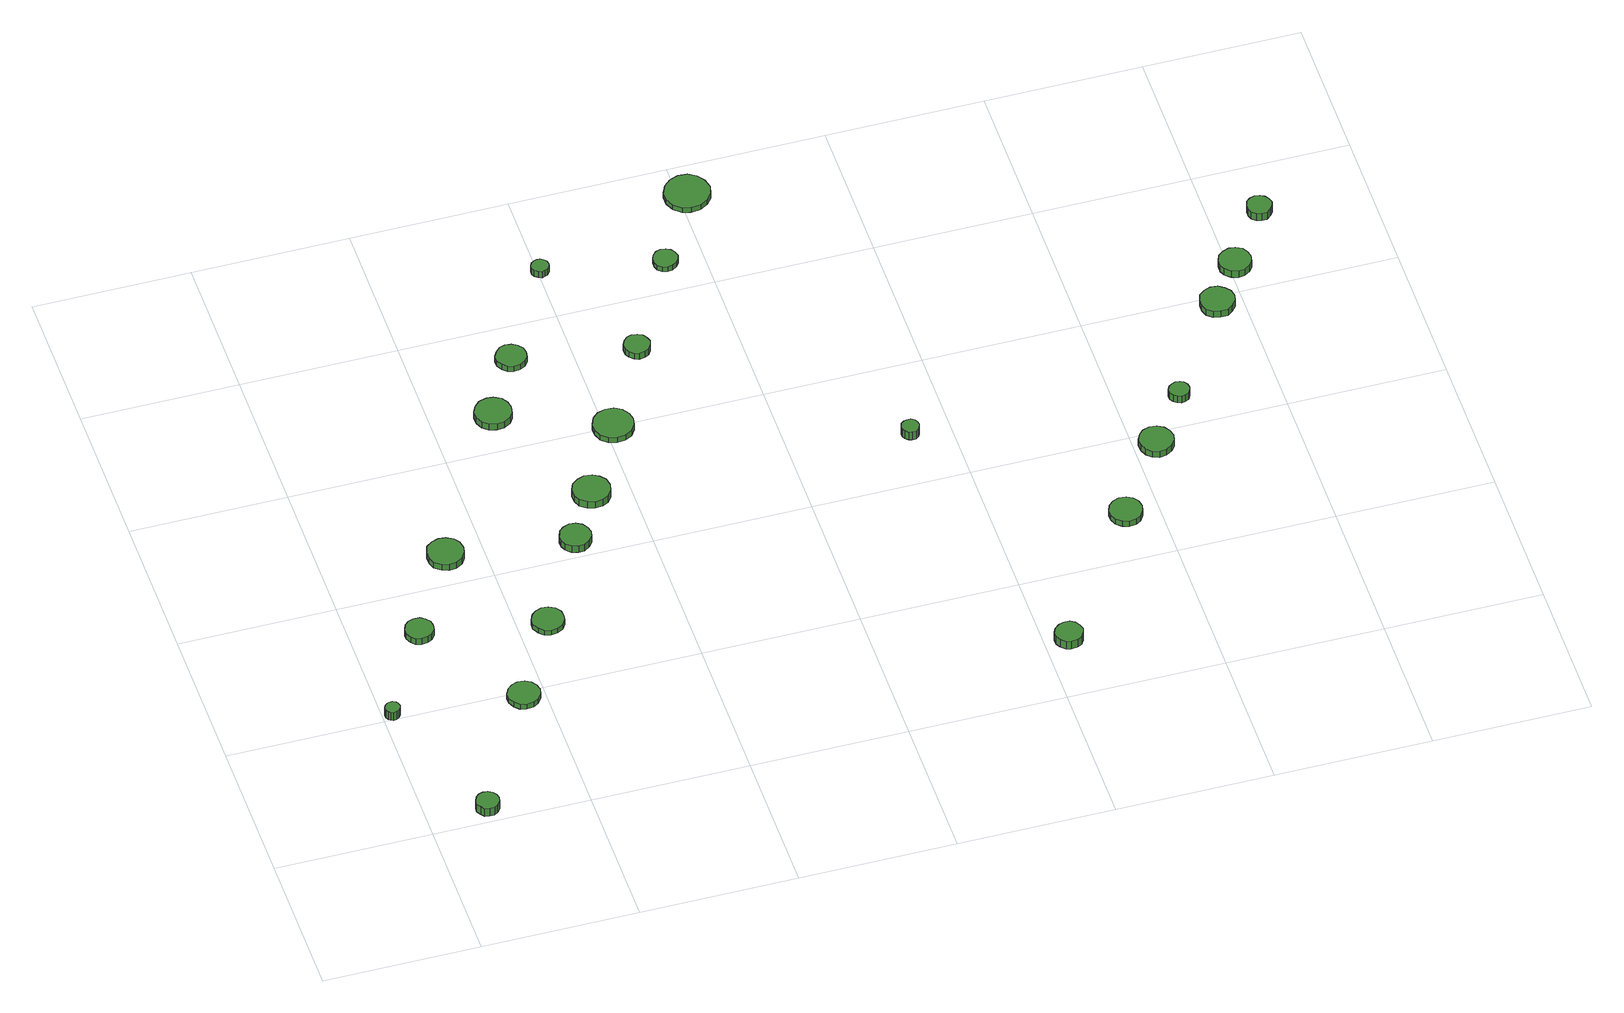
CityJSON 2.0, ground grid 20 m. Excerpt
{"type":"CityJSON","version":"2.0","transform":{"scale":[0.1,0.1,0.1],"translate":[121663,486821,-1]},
"CityObjects":{
"tree1":{"type":"SolitaryVegetationObject","attributes":{"function":"something"},"geometry":[{"type":"MultiSurface","lod":"1","boundaries":[[[0,1,2,3,4,5,6,7,8,9,10,11,12,13,14]],[[15,16,17,18,19,20,21,22,23,24,25,26,27,28,29]],[[0,29,28,1]],[[1,28,27,2]],[[2,27,26,3]],[[3,26,25,4]],[[4,25,24,5]],[[5,24,23,6]],[[6,23,22,7]],[[7,22,21,8]],[[8,21,20,9]],[[9,20,19,10]],[[10,19,18,11]],[[11,18,17,12]],[[12,17,16,13]],[[13,16,15,14]],[[14,15,29,0]]]}]},
"tree2":{"type":"SolitaryVegetationObject","attributes":{"function":"something"},"geometry":[{"type":"MultiSurface","lod":"1","boundaries":[[[30,31,32,33,34,35,36,37,38,39,40,41,42,43,44]],[[45,46,47,48,49,50,51,52,53,54,55,56,57,58,59]],[[30,59,58,31]],[[31,58,57,32]],[[32,57,56,33]],[[33,56,55,34]],[[34,55,54,35]],[[35,54,53,36]],[[36,53,52,37]],[[37,52,51,38]],[[38,51,50,39]],[[39,50,49,40]],[[40,49,48,41]],[[41,48,47,42]],[[42,47,46,43]],[[43,46,45,44]],[[44,45,59,30]]]}]},
"tree3":{"type":"SolitaryVegetationObject","attributes":{"function":"something"},"geometry":[{"type":"MultiSurface","lod":"1","boundaries":[[[60,61,62,63,64,65,66,67,68,69,70,71,72,73,74]],[[75,76,77,78,79,80,81,82,83,84,85,86,87,88,89]],[[60,89,88,61]],[[61,88,87,62]],[[62,87,86,63]],[[63,86,85,64]],[[64,85,84,65]],[[65,84,83,66]],[[66,83,82,67]],[[67,82,81,68]],[[68,81,80,69]],[[69,80,79,70]],[[70,79,78,71]],[[71,78,77,72]],[[72,77,76,73]],[[73,76,75,74]],[[74,75,89,60]]]}]},
"tree4":{"type":"SolitaryVegetationObject","attributes":{"function":"something"},"geometry":[{"type":"MultiSurface","lod":"1","boundaries":[[[90,91,92,93,94,95,96,97,98,99,100,101,102,103,104]],[[105,106,107,108,109,110,111,112,113,114,115,116,117,118,119]],[[90,119,118,91]],[[91,118,117,92]],[[92,117,116,93]],[[93,116,115,94]],[[94,115,114,95]],[[95,114,113,96]],[[96,113,112,97]],[[97,112,111,98]],[[98,111,110,99]],[[99,110,109,100]],[[100,109,108,101]],[[101,108,107,102]],[[102,107,106,103]],[[103,106,105,104]],[[104,105,119,90]]]}]},
"tree5":{"type":"SolitaryVegetationObject","attributes":{"function":"something"},"geometry":[{"type":"MultiSurface","lod":"1","boundaries":[[[120,121,122,123,124,125,126,127,128,129,130,131,132,133,134]],[[135,136,137,138,139,140,141,142,143,144,145,146,147,148,149]],[[120,149,148,121]],[[121,148,147,122]],[[122,147,146,123]],[[123,146,145,124]],[[124,145,144,125]],[[125,144,143,126]],[[126,143,142,127]],[[127,142,141,128]],[[128,141,140,129]],[[129,140,139,130]],[[130,139,138,131]],[[131,138,137,132]],[[132,137,136,133]],[[133,136,135,134]],[[134,135,149,120]]]}]},
"tree6":{"type":"SolitaryVegetationObject","attributes":{"function":"something"},"geometry":[{"type":"MultiSurface","lod":"1","boundaries":[[[150,151,152,153,154,155,156,157,158,159,160,161,162,163,164]],[[165,166,167,168,169,170,171,172,173,174,175,176,177,178,179]],[[150,179,178,151]],[[151,178,177,152]],[[152,177,176,153]],[[153,176,175,154]],[[154,175,174,155]],[[155,174,173,156]],[[156,173,172,157]],[[157,172,171,158]],[[158,171,170,159]],[[159,170,169,160]],[[160,169,168,161]],[[161,168,167,162]],[[162,167,166,163]],[[163,166,165,164]],[[164,165,179,150]]]}]},
"tree7":{"type":"SolitaryVegetationObject","attributes":{"function":"something"},"geometry":[{"type":"MultiSurface","lod":"1","boundaries":[[[180,181,182,183,184,185,186,187,188,189,190,191,192,193,194]],[[195,196,197,198,199,200,201,202,203,204,205,206,207,208,209]],[[180,209,208,181]],[[181,208,207,182]],[[182,207,206,183]],[[183,206,205,184]],[[184,205,204,185]],[[185,204,203,186]],[[186,203,202,187]],[[187,202,201,188]],[[188,201,200,189]],[[189,200,199,190]],[[190,199,198,191]],[[191,198,197,192]],[[192,197,196,193]],[[193,196,195,194]],[[194,195,209,180]]]}]},
"tree8":{"type":"SolitaryVegetationObject","attributes":{"function":"something"},"geometry":[{"type":"MultiSurface","lod":"1","boundaries":[[[210,211,212,213,214,215,216,217,218,219,220,221,222,223,224]],[[225,226,227,228,229,230,231,232,233,234,235,236,237,238,239]],[[210,239,238,211]],[[211,238,237,212]],[[212,237,236,213]],[[213,236,235,214]],[[214,235,234,215]],[[215,234,233,216]],[[216,233,232,217]],[[217,232,231,218]],[[218,231,230,219]],[[219,230,229,220]],[[220,229,228,221]],[[221,228,227,222]],[[222,227,226,223]],[[223,226,225,224]],[[224,225,239,210]]]}]},
"tree9":{"type":"SolitaryVegetationObject","attributes":{"function":"something"},"geometry":[{"type":"MultiSurface","lod":"1","boundaries":[[[240,241,242,243,244,245,246,247,248,249,250,251,252,253,254]],[[255,256,257,258,259,260,261,262,263,264,265,266,267,268,269]],[[240,269,268,241]],[[241,268,267,242]],[[242,267,266,243]],[[243,266,265,244]],[[244,265,264,245]],[[245,264,263,246]],[[246,263,262,247]],[[247,262,261,248]],[[248,261,260,249]],[[249,260,259,250]],[[250,259,258,251]],[[251,258,257,252]],[[252,257,256,253]],[[253,256,255,254]],[[254,255,269,240]]]}]},
"tree10":{"type":"SolitaryVegetationObject","attributes":{"function":"something"},"geometry":[{"type":"MultiSurface","lod":"1","boundaries":[[[270,271,272,273,274,275,276,277,278,279,280,281,282,283,284]],[[285,286,287,288,289,290,291,292,293,294,295,296,297,298,299]],[[270,299,298,271]],[[271,298,297,272]],[[272,297,296,273]],[[273,296,295,274]],[[274,295,294,275]],[[275,294,293,276]],[[276,293,292,277]],[[277,292,291,278]],[[278,291,290,279]],[[279,290,289,280]],[[280,289,288,281]],[[281,288,287,282]],[[282,287,286,283]],[[283,286,285,284]],[[284,285,299,270]]]}]},
"tree11":{"type":"SolitaryVegetationObject","attributes":{"function":"something"},"geometry":[{"type":"MultiSurface","lod":"1","boundaries":[[[300,301,302,303,304,305,306,307,308,309,310,311,312,313,314]],[[315,316,317,318,319,320,321,322,323,324,325,326,327,328,329]],[[300,329,328,301]],[[301,328,327,302]],[[302,327,326,303]],[[303,326,325,304]],[[304,325,324,305]],[[305,324,323,306]],[[306,323,322,307]],[[307,322,321,308]],[[308,321,320,309]],[[309,320,319,310]],[[310,319,318,311]],[[311,318,317,312]],[[312,317,316,313]],[[313,316,315,314]],[[314,315,329,300]]]}]},
"tree12":{"type":"SolitaryVegetationObject","attributes":{"function":"something"},"geometry":[{"type":"MultiSurface","lod":"1","boundaries":[[[330,331,332,333,334,335,336,337,338,339,340,341,342,343,344]],[[345,346,347,348,349,350,351,352,353,354,355,356,357,358,359]],[[330,359,358,331]],[[331,358,357,332]],[[332,357,356,333]],[[333,356,355,334]],[[334,355,354,335]],[[335,354,353,336]],[[336,353,352,337]],[[337,352,351,338]],[[338,351,350,339]],[[339,350,349,340]],[[340,349,348,341]],[[341,348,347,342]],[[342,347,346,343]],[[343,346,345,344]],[[344,345,359,330]]]}]},
"tree13":{"type":"SolitaryVegetationObject","attributes":{"function":"something"},"geometry":[{"type":"MultiSurface","lod":"1","boundaries":[[[360,361,362,363,364,365,366,367,368,369,370,371,372,373,374]],[[375,376,377,378,379,380,381,382,383,384,385,386,387,388,389]],[[360,389,388,361]],[[361,388,387,362]],[[362,387,386,363]],[[363,386,385,364]],[[364,385,384,365]],[[365,384,383,366]],[[366,383,382,367]],[[367,382,381,368]],[[368,381,380,369]],[[369,380,379,370]],[[370,379,378,371]],[[371,378,377,372]],[[372,377,376,373]],[[373,376,375,374]],[[374,375,389,360]]]}]},
"tree14":{"type":"SolitaryVegetationObject","attributes":{"function":"something"},"geometry":[{"type":"MultiSurface","lod":"1","boundaries":[[[390,391,392,393,394,395,396,397,398,399,400,401,402,403,404]],[[405,406,407,408,409,410,411,412,413,414,415,416,417,418,419]],[[390,419,418,391]],[[391,418,417,392]],[[392,417,416,393]],[[393,416,415,394]],[[394,415,414,395]],[[395,414,413,396]],[[396,413,412,397]],[[397,412,411,398]],[[398,411,410,399]],[[399,410,409,400]],[[400,409,408,401]],[[401,408,407,402]],[[402,407,406,403]],[[403,406,405,404]],[[404,405,419,390]]]}]},
"tree15":{"type":"SolitaryVegetationObject","attributes":{"function":"something"},"geometry":[{"type":"MultiSurface","lod":"1","boundaries":[[[420,421,422,423,424,425,426,427,428,429,430,431,432,433,434]],[[435,436,437,438,439,440,441,442,443,444,445,446,447,448,449]],[[420,449,448,421]],[[421,448,447,422]],[[422,447,446,423]],[[423,446,445,424]],[[424,445,444,425]],[[425,444,443,426]],[[426,443,442,427]],[[427,442,441,428]],[[428,441,440,429]],[[429,440,439,430]],[[430,439,438,431]],[[431,438,437,432]],[[432,437,436,433]],[[433,436,435,434]],[[434,435,449,420]]]}]},
"tree16":{"type":"SolitaryVegetationObject","attributes":{"function":"something"},"geometry":[{"type":"MultiSurface","lod":"1","boundaries":[[[450,451,452,453,454,455,456,457,458,459,460,461,462,463,464]],[[465,466,467,468,469,470,471,472,473,474,475,476,477,478,479]],[[450,479,478,451]],[[451,478,477,452]],[[452,477,476,453]],[[453,476,475,454]],[[454,475,474,455]],[[455,474,473,456]],[[456,473,472,457]],[[457,472,471,458]],[[458,471,470,459]],[[459,470,469,460]],[[460,469,468,461]],[[461,468,467,462]],[[462,467,466,463]],[[463,466,465,464]],[[464,465,479,450]]]}]},
"tree17":{"type":"SolitaryVegetationObject","attributes":{"function":"something"},"geometry":[{"type":"MultiSurface","lod":"1","boundaries":[[[480,481,482,483,484,485,486,487,488,489,490,491,492,493,494]],[[495,496,497,498,499,500,501,502,503,504,505,506,507,508,509]],[[480,509,508,481]],[[481,508,507,482]],[[482,507,506,483]],[[483,506,505,484]],[[484,505,504,485]],[[485,504,503,486]],[[486,503,502,487]],[[487,502,501,488]],[[488,501,500,489]],[[489,500,499,490]],[[490,499,498,491]],[[491,498,497,492]],[[492,497,496,493]],[[493,496,495,494]],[[494,495,509,480]]]}]},
"tree18":{"type":"SolitaryVegetationObject","attributes":{"function":"something"},"geometry":[{"type":"MultiSurface","lod":"1","boundaries":[[[510,511,512,513,514,515,516,517,518,519,520,521,522,523,524]],[[525,526,527,528,529,530,531,532,533,534,535,536,537,538,539]],[[510,539,538,511]],[[511,538,537,512]],[[512,537,536,513]],[[513,536,535,514]],[[514,535,534,515]],[[515,534,533,516]],[[516,533,532,517]],[[517,532,531,518]],[[518,531,530,519]],[[519,530,529,520]],[[520,529,528,521]],[[521,528,527,522]],[[522,527,526,523]],[[523,526,525,524]],[[524,525,539,510]]]}]},
"tree19":{"type":"SolitaryVegetationObject","attributes":{"function":"something"},"geometry":[{"type":"MultiSurface","lod":"1","boundaries":[[[540,541,542,543,544,545,546,547,548,549,550,551,552,553,554]],[[555,556,557,558,559,560,561,562,563,564,565,566,567,568,569]],[[540,569,568,541]],[[541,568,567,542]],[[542,567,566,543]],[[543,566,565,544]],[[544,565,564,545]],[[545,564,563,546]],[[546,563,562,547]],[[547,562,561,548]],[[548,561,560,549]],[[549,560,559,550]],[[550,559,558,551]],[[551,558,557,552]],[[552,557,556,553]],[[553,556,555,554]],[[554,555,569,540]]]}]},
"tree20":{"type":"SolitaryVegetationObject","attributes":{"function":"something"},"geometry":[{"type":"MultiSurface","lod":"1","boundaries":[[[570,571,572,573,574,575,576,577,578,579,580,581,582,583,584]],[[585,586,587,588,589,590,591,592,593,594,595,596,597,598,599]],[[570,599,598,571]],[[571,598,597,572]],[[572,597,596,573]],[[573,596,595,574]],[[574,595,594,575]],[[575,594,593,576]],[[576,593,592,577]],[[577,592,591,578]],[[578,591,590,579]],[[579,590,589,580]],[[580,589,588,581]],[[581,588,587,582]],[[582,587,586,583]],[[583,586,585,584]],[[584,585,599,570]]]}]},
"tree21":{"type":"SolitaryVegetationObject","attributes":{"function":"something"},"geometry":[{"type":"MultiSurface","lod":"1","boundaries":[[[600,601,602,603,604,605,606,607,608,609,610,611,612,613,614]],[[615,616,617,618,619,620,621,622,623,624,625,626,627,628,629]],[[600,629,628,601]],[[601,628,627,602]],[[602,627,626,603]],[[603,626,625,604]],[[604,625,624,605]],[[605,624,623,606]],[[606,623,622,607]],[[607,622,621,608]],[[608,621,620,609]],[[609,620,619,610]],[[610,619,618,611]],[[611,618,617,612]],[[612,617,616,613]],[[613,616,615,614]],[[614,615,629,600]]]}]},
"tree22":{"type":"SolitaryVegetationObject","attributes":{"function":"something"},"geometry":[{"type":"MultiSurface","lod":"1","boundaries":[[[630,631,632,633,634,635,636,637,638,639,640,641,642,643,644]],[[645,646,647,648,649,650,651,652,653,654,655,656,657,658,659]],[[630,659,658,631]],[[631,658,657,632]],[[632,657,656,633]],[[633,656,655,634]],[[634,655,654,635]],[[635,654,653,636]],[[636,653,652,637]],[[637,652,651,638]],[[638,651,650,639]],[[639,650,649,640]],[[640,649,648,641]],[[641,648,647,642]],[[642,647,646,643]],[[643,646,645,644]],[[644,645,659,630]]]}]},
"tree23":{"type":"SolitaryVegetationObject","attributes":{"function":"something"},"geometry":[{"type":"MultiSurface","lod":"1","boundaries":[[[660,661,662,663,664,665,666,667,668,669,670,671,672,673,674]],[[675,676,677,678,679,680,681,682,683,684,685,686,687,688,689]],[[660,689,688,661]],[[661,688,687,662]],[[662,687,686,663]],[[663,686,685,664]],[[664,685,684,665]],[[665,684,683,666]],[[666,683,682,667]],[[667,682,681,668]],[[668,681,680,669]],[[669,680,679,670]],[[670,679,678,671]],[[671,678,677,672]],[[672,677,676,673]],[[673,676,675,674]],[[674,675,689,660]]]}]}
},
"vertices":[
[22,208,20],[21,212,20],[19,215,20],[15,217,20],[11,217,20],[8,216,20],[5,213,20],[3,210,20],[3,206,20],[5,202,20],[8,200,20],[11,198,20],[15,199,20],[19,201,20],[21,204,20],[21,204,7],[19,201,7],[15,199,7],[11,198,7],[8,200,7],[5,202,7],[3,206,7],[3,210,7],[5,213,7],[8,216,7],[11,217,7],[15,217,7],[19,215,7],[21,212,7],[22,208,7],
[89,18,25],[88,24,25],[84,29,25],[79,32,25],[73,33,25],[67,31,25],[63,27,25],[60,21,25],[60,15,25],[63,10,25],[67,5,25],[73,4,25],[79,4,25],[84,7,25],[88,12,25],[88,12,12],[84,7,12],[79,4,12],[73,4,12],[67,5,12],[63,10,12],[60,15,12],[60,21,12],[63,27,12],[67,31,12],[73,33,12],[79,32,12],[84,29,12],[88,24,12],[89,18,12],
[101,330,17],[100,337,17],[95,343,17],[89,347,17],[81,347,17],[74,345,17],[69,340,17],[66,333,17],[66,326,17],[69,319,17],[74,314,17],[81,312,17],[89,313,17],[95,316,17],[100,322,17],[100,322,7],[95,316,7],[89,313,7],[81,312,7],[74,314,7],[69,319,7],[66,326,7],[66,333,7],[69,340,7],[74,345,7],[81,347,7],[89,347,7],[95,343,7],[100,337,7],[101,330,7],
[193,189,16],[191,197,16],[186,204,16],[179,208,16],[170,209,16],[162,206,16],[156,201,16],[152,193,16],[152,185,16],[156,177,16],[162,171,16],[170,169,16],[179,170,16],[186,174,16],[191,181,16],[191,181,8],[186,174,8],[179,170,8],[170,169,8],[162,171,8],[156,177,8],[152,185,8],[152,193,8],[156,201,8],[162,206,8],[170,209,8],[179,208,8],[186,204,8],[191,197,8],[193,189,8],
[175,447,16],[173,457,16],[168,464,16],[159,469,16],[150,470,16],[141,467,16],[133,461,16],[130,452,16],[130,442,16],[133,433,16],[141,427,16],[150,424,16],[159,425,16],[168,430,16],[173,438,16],[173,438,6],[168,430,6],[159,425,6],[150,424,6],[141,427,6],[133,433,6],[130,442,6],[130,452,6],[133,461,6],[141,467,6],[150,470,6],[159,469,6],[168,464,6],[173,457,6],[175,447,6],
[257,302,15],[256,310,15],[251,317,15],[243,321,15],[235,322,15],[227,319,15],[221,314,15],[217,306,15],[217,298,15],[221,290,15],[227,284,15],[235,282,15],[243,283,15],[251,287,15],[256,294,15],[256,294,7],[251,287,7],[243,283,7],[235,282,7],[227,284,7],[221,290,7],[217,298,7],[217,306,7],[221,314,7],[227,319,7],[235,322,7],[243,321,7],[251,317,7],[256,310,7],[257,302,7],
[330,427,17],[328,435,17],[323,442,17],[316,446,17],[308,447,17],[300,444,17],[294,439,17],[291,431,17],[291,423,17],[294,416,17],[300,410,17],[308,408,17],[316,408,17],[323,413,17],[328,419,17],[328,419,6],[323,413,6],[316,408,6],[308,408,6],[300,410,6],[294,416,6],[291,423,6],[291,431,6],[294,439,6],[300,444,6],[308,447,6],[316,446,6],[323,442,6],[328,435,6],[330,427,6],
[300,659,16],[298,668,16],[293,676,16],[284,681,16],[275,682,16],[265,679,16],[258,672,16],[254,664,16],[254,654,16],[258,645,16],[265,639,16],[275,636,16],[284,637,16],[293,642,16],[298,649,16],[298,649,6],[293,642,6],[284,637,6],[275,636,6],[265,639,6],[258,645,6],[254,654,6],[254,664,6],[258,672,6],[265,679,6],[275,682,6],[284,681,6],[293,676,6],[298,668,6],[300,659,6],
[375,497,17],[373,507,17],[367,514,17],[359,519,17],[349,520,17],[340,517,17],[332,511,17],[328,502,17],[328,492,17],[332,483,17],[340,477,17],[349,474,17],[359,475,17],[367,479,17],[373,487,17],[373,487,6],[367,479,6],[359,475,6],[349,474,6],[340,477,6],[332,483,6],[328,492,6],[328,502,6],[332,511,6],[340,517,6],[349,520,6],[359,519,6],[367,514,6],[373,507,6],[375,497,6],
[344,743,16],[343,751,16],[338,757,16],[331,761,16],[323,762,16],[316,760,16],[310,754,16],[306,747,16],[306,739,16],[310,732,16],[316,726,16],[323,724,16],[331,725,16],[338,729,16],[343,735,16],[343,735,7],[338,729,7],[331,725,7],[323,724,7],[316,726,7],[310,732,7],[306,739,7],[306,747,7],[310,754,7],[316,760,7],[323,762,7],[331,761,7],[338,757,7],[343,751,7],[344,743,7],
[435,598,15],[433,608,15],[427,617,15],[418,622,15],[407,623,15],[397,620,15],[389,613,15],[385,603,15],[385,593,15],[389,583,15],[397,576,15],[407,573,15],[418,574,15],[427,579,15],[433,588,15],[433,588,6],[427,579,6],[418,574,6],[407,573,6],[397,576,6],[389,583,6],[385,593,6],[385,603,6],[389,613,6],[397,620,6],[407,623,6],[418,622,6],[427,617,6],[433,608,6],[435,598,6],
[414,878,17],[413,883,17],[410,886,17],[406,889,17],[402,889,17],[398,888,17],[394,885,17],[392,881,17],[392,876,17],[394,872,17],[398,869,17],[402,867,17],[406,868,17],[410,870,17],[413,874,17],[413,874,7],[410,870,7],[406,868,7],[402,867,7],[398,869,7],[394,872,7],[392,876,7],[392,881,7],[394,885,7],[398,888,7],[402,889,7],[406,889,7],[410,886,7],[413,883,7],[414,878,7],
[493,718,16],[491,724,16],[487,730,16],[481,733,16],[474,734,16],[468,732,16],[463,727,16],[460,721,16],[460,714,16],[463,708,16],[468,703,16],[474,701,16],[481,702,16],[487,705,16],[491,711,16],[491,711,6],[487,705,6],[481,702,6],[474,701,6],[468,703,6],[463,708,6],[460,714,6],[460,721,6],[463,727,6],[468,732,6],[474,734,6],[481,733,6],[487,730,6],[491,724,6],[493,718,6],
[568,848,15],[566,855,15],[562,860,15],[557,863,15],[550,864,15],[544,862,15],[539,857,15],[537,852,15],[537,845,15],[539,839,15],[544,835,15],[550,833,15],[557,834,15],[562,837,15],[566,842,15],[566,842,7],[562,837,7],[557,834,7],[550,833,7],[544,835,7],[539,839,7],[537,845,7],[537,852,7],[539,857,7],[544,862,7],[550,864,7],[557,863,7],[562,860,7],[566,855,7],[568,848,7],
[848,92,21],[846,99,21],[842,105,21],[836,109,21],[828,109,21],[822,107,21],[816,102,21],[813,96,21],[813,88,21],[816,82,21],[822,77,21],[828,75,21],[836,76,21],[842,79,21],[846,85,21],[846,85,8],[842,79,8],[836,76,8],[828,75,8],[822,77,8],[816,82,8],[813,88,8],[813,96,8],[816,102,8],[822,107,8],[828,109,8],[836,109,8],[842,105,8],[846,99,8],[848,92,8],
[760,482,22],[759,487,22],[757,490,22],[753,493,22],[748,493,22],[744,492,22],[740,489,22],[738,484,22],[738,480,22],[740,476,22],[744,472,22],[748,471,22],[753,471,22],[757,474,22],[759,478,22],[759,478,9],[757,474,9],[753,471,9],[748,471,9],[744,472,9],[740,476,9],[738,480,9],[738,484,9],[740,489,9],[744,492,9],[748,493,9],[753,493,9],[757,490,9],[759,487,9],[760,482,9],
[639,949,15],[636,961,15],[629,971,15],[619,977,15],[607,978,15],[596,974,15],[587,966,15],[582,955,15],[582,943,15],[587,932,15],[596,924,15],[607,921,15],[619,922,15],[629,928,15],[636,937,15],[636,937,7],[629,928,7],[619,922,7],[607,921,7],[596,924,7],[587,932,7],[582,943,7],[582,955,7],[587,966,7],[596,974,7],[607,978,7],[619,977,7],[629,971,7],[636,961,7],[639,949,7],
[979,277,15],[977,286,15],[972,293,15],[965,297,15],[956,298,15],[948,295,15],[941,289,15],[938,281,15],[938,273,15],[941,265,15],[948,259,15],[956,256,15],[965,257,15],[972,261,15],[977,269,15],[977,269,6],[972,261,6],[965,257,6],[956,256,6],[948,259,6],[941,265,6],[938,273,6],[938,281,6],[941,289,6],[948,295,6],[956,298,6],[965,297,6],[972,293,6],[977,286,6],[979,277,6],
[1050,380,16],[1048,389,16],[1043,396,16],[1035,401,16],[1026,402,16],[1017,399,16],[1011,393,16],[1007,385,16],[1007,376,16],[1011,367,16],[1017,361,16],[1026,358,16],[1035,359,16],[1043,364,16],[1048,371,16],[1048,371,6],[1043,364,6],[1035,359,6],[1026,358,6],[1017,361,6],[1011,367,6],[1007,376,6],[1007,385,6],[1011,393,6],[1017,399,6],[1026,402,6],[1035,401,6],[1043,396,6],[1048,389,6],[1050,380,6],
[1092,452,17],[1091,457,17],[1088,462,17],[1083,464,17],[1078,465,17],[1073,463,17],[1069,460,17],[1066,455,17],[1066,449,17],[1069,444,17],[1073,441,17],[1078,439,17],[1083,440,17],[1088,442,17],[1091,447,17],[1091,447,6],[1088,442,6],[1083,440,6],[1078,439,6],[1073,441,6],[1069,444,6],[1066,449,6],[1066,455,6],[1069,460,6],[1073,463,6],[1078,465,6],[1083,464,6],[1088,462,6],[1091,457,6],[1092,452,6],
[1190,586,16],[1188,595,16],[1182,602,16],[1175,607,16],[1166,608,16],[1157,605,16],[1150,599,16],[1147,591,16],[1147,582,16],[1150,573,16],[1157,567,16],[1166,565,16],[1175,565,16],[1182,570,16],[1188,577,16],[1188,577,6],[1182,570,6],[1175,565,6],[1166,565,6],[1157,567,6],[1150,573,6],[1147,582,6],[1147,591,6],[1150,599,6],[1157,605,6],[1166,608,6],[1175,607,6],[1182,602,6],[1188,595,6],[1190,586,6],
[1228,644,17],[1226,652,17],[1222,659,17],[1214,663,17],[1206,664,17],[1198,661,17],[1191,656,17],[1188,648,17],[1188,639,17],[1191,632,17],[1198,626,17],[1206,623,17],[1214,624,17],[1222,629,17],[1226,635,17],[1226,635,6],[1222,629,6],[1214,624,6],[1206,623,6],[1198,626,6],[1191,632,6],[1188,639,6],[1188,648,6],[1191,656,6],[1198,661,6],[1206,664,6],[1214,663,6],[1222,659,6],[1226,652,6],[1228,644,6],
[1279,723,18],[1277,730,18],[1273,735,18],[1268,738,18],[1261,739,18],[1255,737,18],[1250,733,18],[1248,727,18],[1248,720,18],[1250,714,18],[1255,710,18],[1261,708,18],[1268,708,18],[1273,712,18],[1277,717,18],[1277,717,6],[1273,712,6],[1268,708,6],[1261,708,6],[1255,710,6],[1250,714,6],[1248,720,6],[1248,727,6],[1250,733,6],[1255,737,6],[1261,739,6],[1268,738,6],[1273,735,6],[1277,730,6],[1279,723,6]
]}
